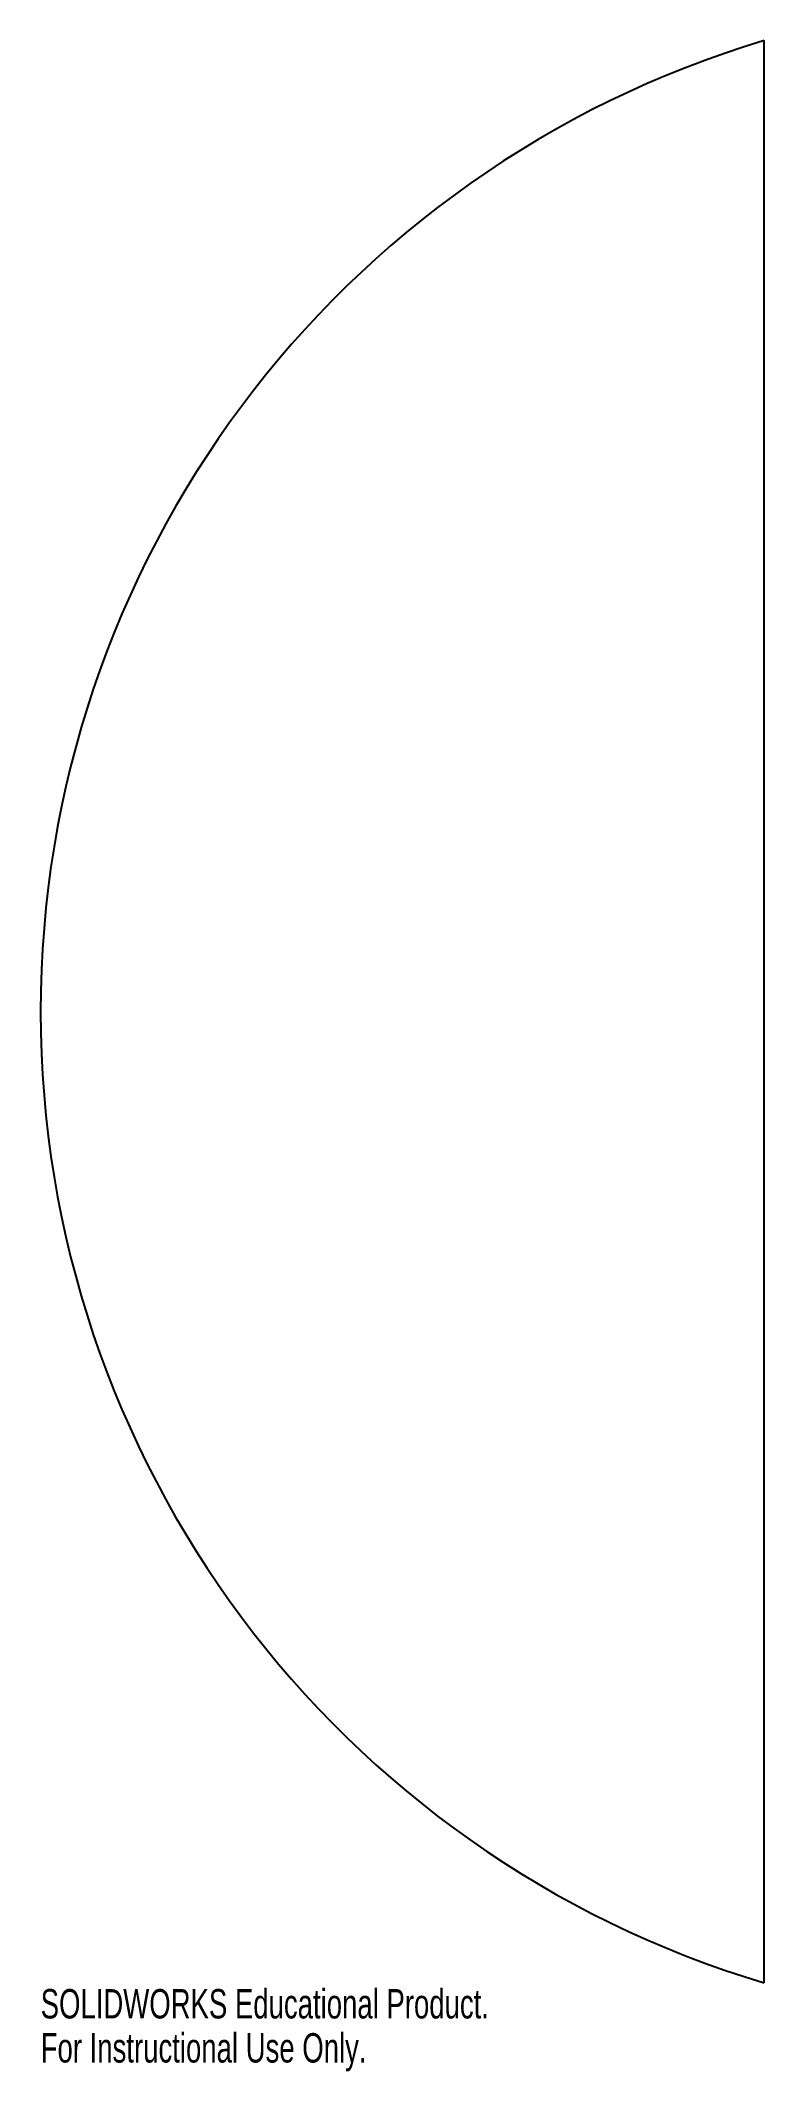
# Model space of a CAD drawing. Header units: millimetres. Extents: x 321 to 439, y -174 to 160.
import ezdxf

# ---------------------------------------------------------------- set-up
doc = ezdxf.new("R2010")
doc.units = ezdxf.units.MM
doc.styles.add('SLDTEXTSTYLE0', font='TXT', dxfattribs={"width": 0.7})

msp = doc.modelspace()

# ---------------------------------------------------------------- linework, layer by layer
at = {"color": 7, "linetype": 'Continuous', "lineweight": 25}
msp.add_line((439.46, -159.76), (439.46, 159.76), dxfattribs=at)
msp.add_arc((487.27, 0), 166.76, 106.6606, 253.3394, dxfattribs=at)

# ---------------------------------------------------------------- texts
at = {"color": 7, "linetype": 'Continuous', "char_height": 4.8336, "attachment_point": 1, "style": 'SLDTEXTSTYLE0'}
for s, insert in [('SOLIDWORKS Educational Product.', (320.52, -160.78)), ('For Instructional Use Only.', (320.52, -168.03))]:
    msp.add_mtext(s, dxfattribs=dict(at, insert=insert))

doc.saveas('drawing.dxf')
